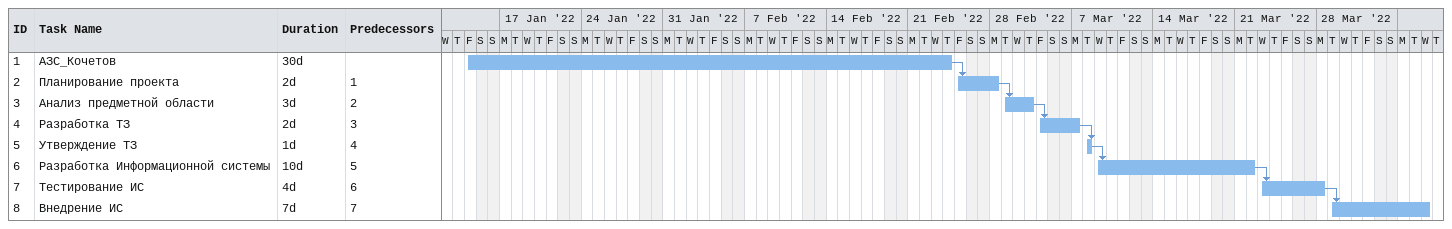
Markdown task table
| ID | Task | Duration | Start | Finish | Predecessors |
|---|---|---|---|---|---|
| 1 | АЗС_Кочетов | 30d | 2022-01-14 | 2022-02-24 |  |
| 2 | Планирование проекта | 2d | 2022-02-25 | 2022-02-28 | 1 |
| 3 | Анализ предметной области | 3d | 2022-03-01 | 2022-03-03 | 2 |
| 4 | Разработка ТЗ | 2d | 2022-03-04 | 2022-03-07 | 3 |
| 5 | Утверждение ТЗ | 1d | 2022-03-08 | 2022-03-08 | 4 |
| 6 | Разработка Информационной системы | 10d | 2022-03-09 | 2022-03-22 | 5 |
| 7 | Тестирование ИС | 4d | 2022-03-23 | 2022-03-28 | 6 |
| 8 | Внедрение ИС | 7d | 2022-03-29 | 2022-04-06 | 7 |
